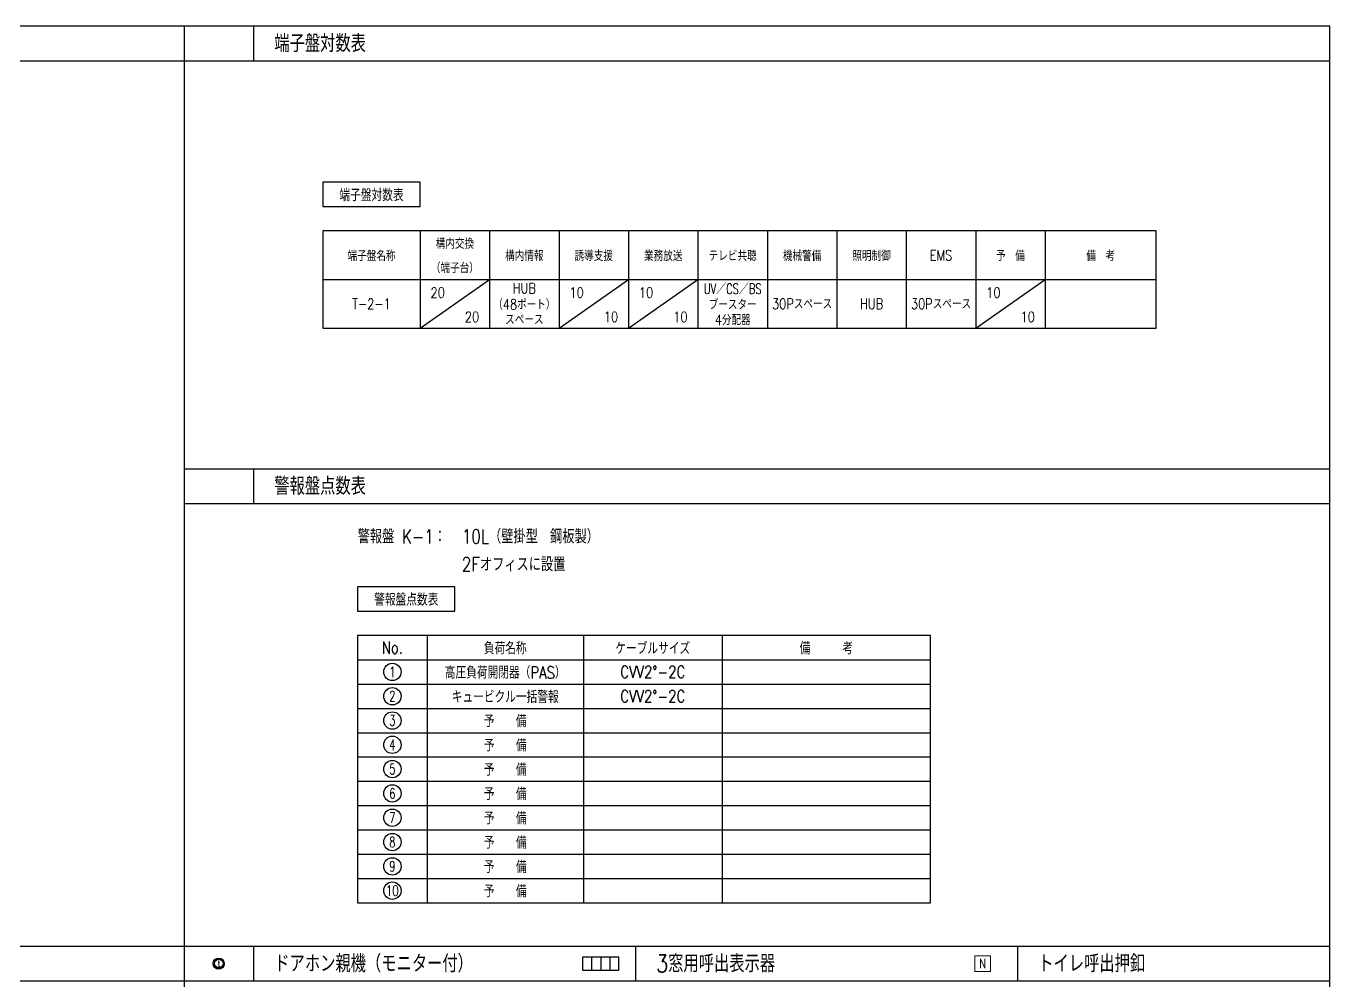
# Model space of a CAD drawing. Header units: millimetres. Extents: x 14 to 828, y 15 to 581.
# Drawn here: x 452 to 827.5, y 306.4 to 581.4 of the extents above; entities that cross this region are included whole.
import ezdxf
from ezdxf.enums import TextEntityAlignment as Align

# ---------------------------------------------------------------- set-up
doc = ezdxf.new("R2010")
doc.units = ezdxf.units.MM
doc.header["$LTSCALE"] = 0.2
for name, color, linetype in [('1_シンボル', 2, 'Continuous'), ('1_強調文字', 4, 'Continuous'), ('1_文字', 3, 'Continuous'), ('1_枠', 7, 'Continuous'), ('1_表', 7, 'Continuous')]:
    doc.layers.add(name, color=color, linetype=linetype)
doc.styles.get("Standard").update_dxf_attribs({"font": 'simplex.shx', "width": 0.8, "bigfont": 'extfont2.shx'})

# ---------------------------------------------------------------- blocks, each defined once
blk = doc.blocks.new('IT-表示盤')
at = {"color": 0}
for p, q in [((-175, 250), (-175, 0)), ((0, 250), (0, 0)), ((175, 250), (175, 0))]:
    blk.add_line(p, q, dxfattribs=at)
blk.add_lwpolyline([(-350, 0), (350, 0), (350, 250), (-350, 250)], close=True, dxfattribs=at)
blk = doc.blocks.new('呼出ボタン')
at = {"color": 0, "lineweight": 0}
blk.add_lwpolyline([(-150, 300), (150, 300), (150, 0), (-150, 0)], close=True, dxfattribs=at)
at = {"color": 0, "lineweight": 0, "width": 0.8}
blk.add_text('N', height=180, dxfattribs=at).set_placement((0, 150), align=Align.MIDDLE)
blk = doc.blocks.new('IT-ｲﾝﾀｰﾎﾝ親W')
at = {"linetype": 'ByBlock'}
blk.add_hatch(color=0, dxfattribs=at).paths.add_polyline_path([(102, 36), (-102, 36, 0.358477)])
at = {"color": 0, "linetype": 'ByBlock'}
blk.add_line((-102, 36), (102, 36), dxfattribs=at)
for radius in [160, 125]:
    blk.add_circle((0, 160), radius, dxfattribs=at)
at = {"color": 0, "linetype": 'ByBlock', "width": 0.8}
blk.add_text('t', height=180, dxfattribs=at).set_placement((6, 70), align=Align.CENTER)

msp = doc.modelspace()

# ---------------------------------------------------------------- linework, layer by layer
at = {"layer": '1_文字'}
for centre in [(557.5, 395.44), (557.5, 388.44), (557.5, 381.44), (557.5, 374.44), (557.5, 367.44), (557.5, 360.44), (557.5, 353.44), (557.5, 346.44), (557.5, 339.44), (557.5, 332.44)]:
    msp.add_circle(centre, 2.5, dxfattribs=at)
at = {"layer": '1_枠', "color": 2}
for points in [[(537.5, 529.44), (565.5, 529.44), (565.5, 536.44), (537.5, 536.44)], [(547.5, 412.94), (575.5, 412.94), (575.5, 419.94), (547.5, 419.94)]]:
    msp.add_lwpolyline(points, close=True, dxfattribs=at)
at = {"layer": '1_表', "color": 6}
for p, q in [((497.5, 581.44), (497.5, 31.44)), ((517.5, 581.44), (517.5, 571.44)), ((13.5, 571.44), (827.5, 571.44)), ((497.5, 453.94), (827.5, 453.94)), ((517.5, 453.94), (517.5, 443.94)), ((497.5, 443.94), (827.5, 443.94)), ((13.5, 316.44), (827.5, 316.44)), ((517.5, 316.44), (517.5, 306.44)), ((627.5, 316.44), (627.5, 306.44)), ((737.5, 316.44), (737.5, 306.44)), ((13.5, 306.44), (827.5, 306.44))]:
    msp.add_line(p, q, dxfattribs=at)
at = {"layer": '1_表', "color": 3}
for p, q in [((565.5, 522.44), (565.5, 494.44)), ((585.5, 522.44), (585.5, 494.44)), ((605.5, 522.44), (605.5, 494.44)), ((625.5, 522.44), (625.5, 494.44)), ((645.5, 522.44), (645.5, 494.44)), ((665.5, 522.44), (665.5, 494.44)), ((685.5, 522.44), (685.5, 494.44)), ((705.5, 522.44), (705.5, 494.44)), ((725.5, 522.44), (725.5, 494.44)), ((745.5, 522.44), (745.5, 494.44)), ((567.5, 405.94), (567.5, 328.94)), ((612.5, 405.94), (612.5, 328.94)), ((652.5, 405.94), (652.5, 328.94))]:
    msp.add_line(p, q, dxfattribs=at)
at = {"layer": '1_表'}
for p, q in [((537.5, 508.44), (777.5, 508.44)), ((565.5, 494.44), (585.5, 508.44)), ((605.5, 494.44), (625.5, 508.44)), ((625.5, 494.44), (645.5, 508.44)), ((725.5, 494.44), (745.5, 508.44)), ((547.5, 391.94), (712.5, 391.94)), ((547.5, 384.94), (712.5, 384.94)), ((547.5, 377.94), (712.5, 377.94)), ((547.5, 370.94), (712.5, 370.94)), ((547.5, 363.94), (712.5, 363.94)), ((547.5, 356.94), (712.5, 356.94)), ((547.5, 349.94), (712.5, 349.94)), ((547.5, 342.94), (712.5, 342.94)), ((547.5, 335.94), (712.5, 335.94))]:
    msp.add_line(p, q, dxfattribs=at)
at = {"layer": '1_表', "color": 2}
msp.add_line((547.5, 398.94), (712.5, 398.94), dxfattribs=at)
at = {"layer": '1_表', "color": 6}
msp.add_lwpolyline([(13.5, 31.44), (827.5, 31.44), (827.5, 581.44), (13.5, 581.44)], close=True, dxfattribs=at)
at = {"layer": '1_表', "color": 2}
for points in [[(537.5, 494.44), (777.5, 494.44), (777.5, 522.44), (537.5, 522.44)], [(547.5, 328.94), (712.5, 328.94), (712.5, 405.94), (547.5, 405.94)]]:
    msp.add_lwpolyline(points, close=True, dxfattribs=at)

# ---------------------------------------------------------------- block references
at = {"layer": '1_シンボル'}
for name, p, xscale, yscale, zscale in [('IT-ｲﾝﾀｰﾎﾝ親W', (507.5, 309.84), 0.01, 0.01, 0.01), ('IT-表示盤', (617.5, 309.57), 0.015, 0.015, 0.015), ('呼出ボタン', (727.5, 309.19), 0.015, 0.015, 0.015)]:
    msp.add_blockref(name, p, dxfattribs=dict(at, xscale=xscale, yscale=yscale, zscale=zscale))

# ---------------------------------------------------------------- texts
at = {"layer": '1_強調文字', "width": 0.8}
for s, p in [('端子盤対数表', (551.5, 532.94)), ('警報盤点数表', (561.5, 416.44))]:
    msp.add_text(s, height=3.5, dxfattribs=at).set_placement(p, align=Align.MIDDLE)
at = {"layer": '1_文字', "linetype": 'Continuous', "width": 0.8}
for s, p in [('端子盤対数表', (523.5, 573.94)), ('警報盤点数表', (523.5, 446.44)), ('ドアホン親機（モニター付）', (523.5, 308.94))]:
    msp.add_text(s, height=5, dxfattribs=at).set_placement(p)
at = {"layer": '1_文字'}
for s, height, width, p in [('構内交換', 3, 0.8, (575.5, 518.94)), ('端子盤名称', 3, 0.8, (551.5, 515.44)), ('構内情報', 3, 0.8, (595.5, 515.44)), ('誘導支援', 3, 0.8, (615.5, 515.44)), ('業務放送', 3, 0.8, (635.5, 515.44)), ('テレビ共聴', 3, 0.8, (655.5, 515.44)), ('機械警備', 3, 0.8, (675.5, 515.44)), ('照明制御', 3, 0.8, (695.5, 515.44)), ('EMS', 3, 0.8, (715.5, 515.44)), ('予\u3000備', 3, 0.8, (735.5, 515.44)), ('備\u3000考', 3, 0.8, (761.5, 515.44)), ('（端子台）', 3, 0.8, (575.5, 511.94)), ('HUB', 3, 0.8, (595.5, 505.94)), ('UV／CS／BS', 3, 0.7, (655.5, 505.94)), ('（48ポート）', 3, 0.8, (595.5, 501.44)), ('T-2-1', 3, 0.8, (551.5, 501.44)), ('ブースター', 3, 0.8, (655.5, 501.44)), ('30Pスペース', 3, 0.8, (675.5, 501.44)), ('HUB', 3, 0.8, (695.5, 501.44)), ('30Pスペース', 3, 0.8, (715.5, 501.44)), ('スペース', 3, 0.8, (595.5, 496.94)), ('4分配器', 3, 0.8, (655.5, 496.94)), ('No.', 3.5, 0.8, (557.5, 402.44)), ('負荷名称', 3.5, 0.8, (590, 402.44)), ('ケーブルサイズ', 3.5, 0.8, (632.5, 402.44)), ('備\u3000\u3000\u3000考', 3.5, 0.8, (682.5, 402.44)), ('1', 3, 0.7, (557.5, 395.44)), ('高圧負荷開閉器（PAS）', 3.5, 0.8, (590, 395.44)), ('CVV2°-2C', 3.5, 0.8, (632.5, 395.44)), ('2', 3, 0.7, (557.5, 388.44)), ('キュービクル一括警報', 3.5, 0.8, (590, 388.44)), ('CVV2°-2C', 3.5, 0.8, (632.5, 388.44)), ('予\u3000\u3000備', 3.5, 0.8, (590, 381.44)), ('3', 3, 0.7, (557.5, 381.44)), ('4', 3, 0.7, (557.5, 374.44)), ('予\u3000\u3000備', 3.5, 0.8, (590, 374.44)), ('5', 3, 0.7, (557.5, 367.44)), ('予\u3000\u3000備', 3.5, 0.8, (590, 367.44)), ('6', 3, 0.7, (557.5, 360.44)), ('予\u3000\u3000備', 3.5, 0.8, (590, 360.44)), ('7', 3, 0.7, (557.5, 353.44)), ('予\u3000\u3000備', 3.5, 0.8, (590, 353.44)), ('8', 3, 0.7, (557.5, 346.44)), ('予\u3000\u3000備', 3.5, 0.8, (590, 346.44)), ('9', 3, 0.7, (557.5, 339.44)), ('予\u3000\u3000備', 3.5, 0.8, (590, 339.44)), ('予\u3000\u3000備', 3.5, 0.8, (590, 332.44)), ('10', 3, 0.7, (557.5, 332.44))]:
    msp.add_text(s, height=height, dxfattribs=dict(at, width=width)).set_placement(p, align=Align.MIDDLE)
at = {"layer": '1_文字', "width": 0.8}
for s, height, p in [('20', 3, (568.5, 503.19)), ('10', 3, (608.5, 503.19)), ('10', 3, (628.5, 503.19)), ('10', 3, (728.5, 503.19)), ('トイレ呼出押釦', 5, (743.5, 308.94))]:
    msp.add_text(s, height=height, dxfattribs=at).set_placement(p)
for s, p in [('20', (582.5, 496.19)), ('10', (622.5, 496.19)), ('10', (642.5, 496.19)), ('10', (742.5, 496.19))]:
    msp.add_text(s, height=3, dxfattribs=at).set_placement(p, align=Align.RIGHT)
at = {"layer": '1_文字', "color": 4, "width": 0.8}
for s, p in [('警報盤 K-1：', (547.5, 432.44)), ('10L（壁掛型\u3000鋼板製） ', (577.5, 432.44)), ('2Fオフィスに設置', (577.5, 424.44))]:
    msp.add_text(s, height=4, dxfattribs=at).set_placement(p)
at = {"layer": '1_文字', "linetype": 'Continuous', "lineweight": -3, "width": 0.8}
msp.add_text('3窓用呼出表示器', height=5, dxfattribs=at).set_placement((633.5, 308.94))

doc.saveas('drawing.dxf')
